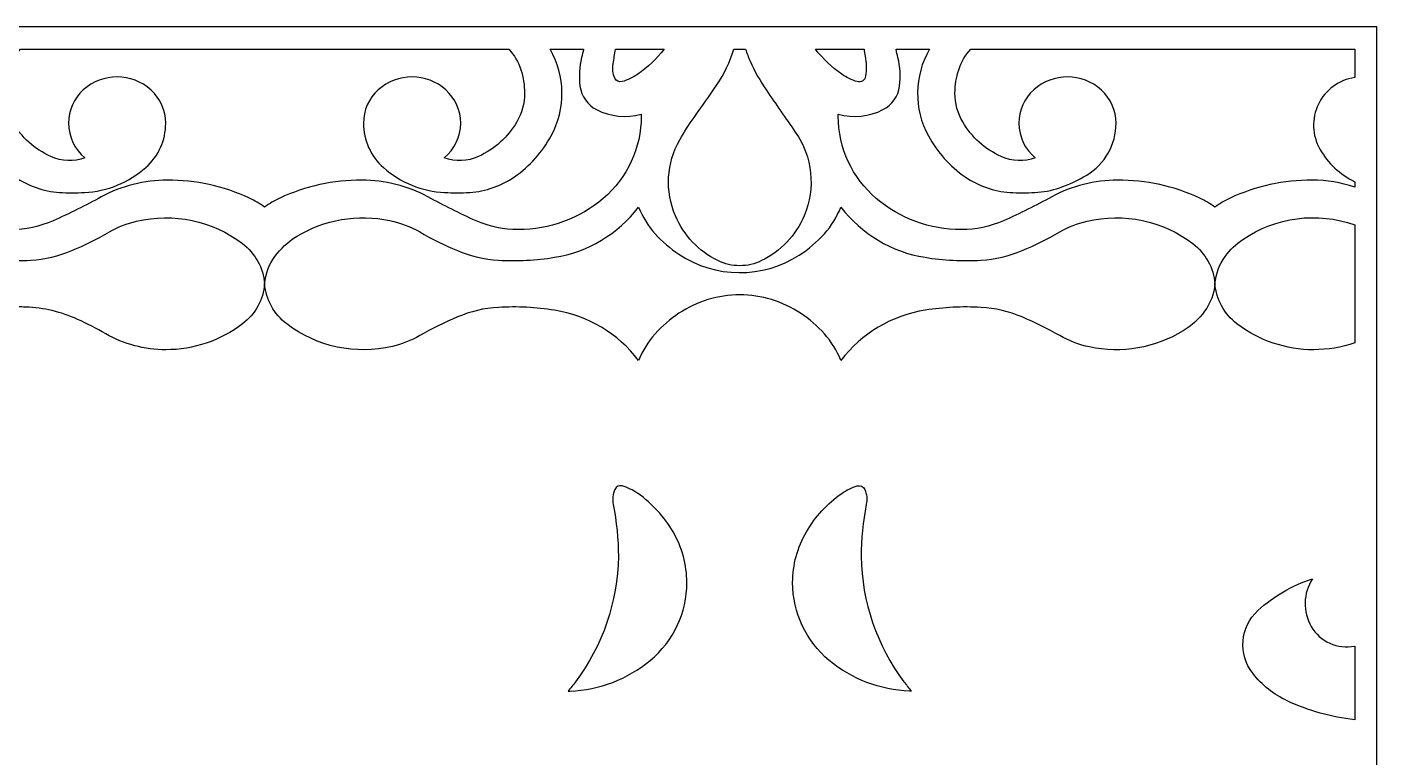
# Model space of a CAD drawing. Header units: centimetres. Extents: x -25.2 to -14.6, y -9 to -3.3.
# Drawn here: x -19.91 to -14.62, y -6.14 to -3.28 of the extents above; entities that cross this region are included whole.
import ezdxf

# ---------------------------------------------------------------- set-up
doc = ezdxf.new("R2010")
doc.units = ezdxf.units.CM
doc.header["$MEASUREMENT"] = 0
doc.layers.add('layer 1', color=7, linetype='Continuous')

msp = doc.modelspace()

# ---------------------------------------------------------------- linework, layer by layer
at = {"layer": 'layer 1', "color": 250}
for points, knots in [([(-14.61816, -3.2754), (-14.61816, -3.2754), (-14.61816, -9.00021), (-14.61816, -9.00021), (-14.61816, -9.00021), (-14.61816, -9.00021), (-25.19914, -9.00021), (-25.19914, -9.00021), (-25.19914, -9.00021), (-25.19914, -9.00021), (-25.19914, -3.2754), (-25.19914, -3.2754), (-25.19914, -3.2754), (-25.19914, -3.2754), (-14.61816, -3.2754), (-14.61816, -3.2754)], [0, 0, 0, 0, 0.2, 0.2, 0.2, 0.2, 0.4, 0.4, 0.4, 0.4, 0.6, 0.6, 0.6, 0.6, 1, 1, 1, 1]), ([(-18.97758, -3.98164), (-18.95899, -3.96782), (-18.93904, -3.95599), (-18.91797, -3.94629), (-18.91797, -3.94629), (-18.81718, -3.89975), (-18.70742, -3.87568), (-18.59635, -3.87568), (-18.59635, -3.87568), (-18.50606, -3.87568), (-18.41713, -3.89833), (-18.33785, -3.94154), (-18.33785, -3.94154), (-18.27612, -3.97517), (-18.21317, -4.00647), (-18.14906, -4.0353), (-18.14906, -4.0353), (-18.09683, -4.05822), (-18.0404, -4.07005), (-17.98334, -4.07004), (-17.98334, -4.07004), (-17.86124, -4.07003), (-17.74319, -4.02661), (-17.65025, -3.94742), (-17.65025, -3.94742), (-17.55582, -3.86698), (-17.50142, -3.74927), (-17.50142, -3.62521), (-17.50142, -3.62521), (-17.50144, -3.62394), (-17.50149, -3.62268), (-17.50156, -3.62143), (-17.50156, -3.62143), (-17.50164, -3.62016), (-17.50169, -3.61891), (-17.50172, -3.61767), (-17.50172, -3.61767), (-17.56024, -3.6332), (-17.62245, -3.62675), (-17.67653, -3.59953), (-17.67653, -3.59953), (-17.71215, -3.5816), (-17.73652, -3.54714), (-17.74163, -3.50758), (-17.74163, -3.50758), (-17.74644, -3.47002), (-17.74427, -3.43189), (-17.73518, -3.39511), (-17.73518, -3.39511), (-17.73256, -3.38442), (-17.73017, -3.37367), (-17.72798, -3.36283), (-17.72798, -3.36283), (-17.72798, -3.36283), (-17.85876, -3.36283), (-17.85876, -3.36283), (-17.85876, -3.36283), (-17.79823, -3.46758), (-17.79665, -3.59639), (-17.85453, -3.70264), (-17.85453, -3.70264), (-17.88936, -3.76654), (-17.93865, -3.82146), (-17.99842, -3.86295), (-17.99842, -3.86295), (-18.05017, -3.89887), (-18.1108, -3.91995), (-18.17371, -3.92391), (-18.17371, -3.92391), (-18.2064, -3.92596), (-18.23919, -3.92615), (-18.27196, -3.92446), (-18.27196, -3.92446), (-18.36071, -3.91987), (-18.44536, -3.88526), (-18.51198, -3.8264), (-18.51198, -3.8264), (-18.56173, -3.78245), (-18.59022, -3.7192), (-18.59022, -3.6528), (-18.59022, -3.6528), (-18.59025, -3.60289), (-18.56904, -3.5553), (-18.53195, -3.5219), (-18.53195, -3.5219), (-18.45659, -3.45398), (-18.34185, -3.4543), (-18.2667, -3.52247), (-18.2667, -3.52247), (-18.22994, -3.55583), (-18.20899, -3.60319), (-18.20899, -3.6528), (-18.20899, -3.6528), (-18.20983, -3.70539), (-18.23345, -3.75504), (-18.27367, -3.78896), (-18.27367, -3.78896), (-18.23005, -3.80465), (-18.18207, -3.80275), (-18.13985, -3.78356), (-18.13985, -3.78356), (-18.07683, -3.75497), (-18.02423, -3.70749), (-17.98937, -3.64769), (-17.98937, -3.64769), (-17.96941, -3.61349), (-17.95892, -3.57465), (-17.95892, -3.53508), (-17.95892, -3.53508), (-17.95892, -3.50382), (-17.96378, -3.47279), (-17.97333, -3.44304), (-17.97333, -3.44304), (-17.98295, -3.41312), (-17.99914, -3.38574), (-18.0207, -3.36283), (-18.0207, -3.36283), (-18.0207, -3.36283), (-19.93447, -3.36283), (-19.93447, -3.36283), (-19.93447, -3.36283), (-19.95606, -3.38574), (-19.97224, -3.41312), (-19.98187, -3.44304), (-19.98187, -3.44304), (-19.9914, -3.47279), (-19.99627, -3.50382), (-19.99627, -3.53508), (-19.99627, -3.53508), (-19.99627, -3.57465), (-19.98576, -3.61349), (-19.9658, -3.64769), (-19.9658, -3.64769), (-19.93091, -3.70746), (-19.87834, -3.75497), (-19.81532, -3.78356), (-19.81532, -3.78356), (-19.77309, -3.80275), (-19.7251, -3.80468), (-19.68152, -3.78896), (-19.68152, -3.78896), (-19.72171, -3.75508), (-19.74531, -3.70539), (-19.74618, -3.6528), (-19.74618, -3.6528), (-19.74619, -3.60289), (-19.72496, -3.5553), (-19.6879, -3.52188), (-19.6879, -3.52188), (-19.61251, -3.45395), (-19.49775, -3.45428), (-19.42258, -3.52248), (-19.42258, -3.52248), (-19.3859, -3.55584), (-19.36495, -3.60319), (-19.36493, -3.6528), (-19.36493, -3.6528), (-19.36493, -3.7192), (-19.39345, -3.78241), (-19.44318, -3.8264), (-19.44318, -3.8264), (-19.5098, -3.88526), (-19.59446, -3.91986), (-19.68323, -3.92446), (-19.68323, -3.92446), (-19.716, -3.92615), (-19.74877, -3.92596), (-19.78149, -3.92391), (-19.78149, -3.92391), (-19.84436, -3.91995), (-19.90499, -3.89887), (-19.95672, -3.86295), (-19.95672, -3.86295), (-20.01657, -3.82146), (-20.06583, -3.76654), (-20.10066, -3.70262), (-20.10066, -3.70262), (-20.1586, -3.59641), (-20.15694, -3.4676), (-20.09642, -3.36283), (-20.09642, -3.36283), (-20.09642, -3.36283), (-20.22719, -3.36283), (-20.22719, -3.36283), (-20.22719, -3.36283), (-20.22505, -3.37367), (-20.22264, -3.38442), (-20.22001, -3.39511), (-20.22001, -3.39511), (-20.2109, -3.43189), (-20.20873, -3.47002), (-20.21356, -3.50758), (-20.21356, -3.50758), (-20.21861, -3.54714), (-20.24304, -3.5816), (-20.27865, -3.59953), (-20.27865, -3.59953), (-20.3327, -3.62677), (-20.39491, -3.6332), (-20.4534, -3.61767), (-20.4534, -3.61767), (-20.45348, -3.61891), (-20.45355, -3.62016), (-20.45362, -3.62143), (-20.45362, -3.62143), (-20.4537, -3.62268), (-20.45375, -3.62394), (-20.45375, -3.62521), (-20.45375, -3.62521), (-20.45375, -3.74927), (-20.39942, -3.86702), (-20.30494, -3.94742), (-20.30494, -3.94742), (-20.21198, -4.02661), (-20.09392, -4.07006), (-19.97182, -4.07004), (-19.97182, -4.07004), (-19.91477, -4.07004), (-19.85836, -4.05822), (-19.80613, -4.0353), (-19.80613, -4.0353), (-19.74205, -4.00647), (-19.67906, -3.9752), (-19.61737, -3.94156), (-19.61737, -3.94156), (-19.53805, -3.89833), (-19.44914, -3.87568), (-19.35883, -3.87568), (-19.35883, -3.87568), (-19.24775, -3.87568), (-19.13797, -3.89977), (-19.03714, -3.94629), (-19.03714, -3.94629), (-19.01611, -3.95601), (-18.99616, -3.96782), (-18.97758, -3.98164)], [0, 0, 0, 0, 0.0166667, 0.0166667, 0.0166667, 0.0166667, 0.0333333, 0.0333333, 0.0333333, 0.0333333, 0.05, 0.05, 0.05, 0.05, 0.0666667, 0.0666667, 0.0666667, 0.0666667, 0.0833333, 0.0833333, 0.0833333, 0.0833333, 0.1, 0.1, 0.1, 0.1, 0.1166667, 0.1166667, 0.1166667, 0.1166667, 0.1333333, 0.1333333, 0.1333333, 0.1333333, 0.15, 0.15, 0.15, 0.15, 0.1666667, 0.1666667, 0.1666667, 0.1666667, 0.1833333, 0.1833333, 0.1833333, 0.1833333, 0.2, 0.2, 0.2, 0.2, 0.2166667, 0.2166667, 0.2166667, 0.2166667, 0.2333333, 0.2333333, 0.2333333, 0.2333333, 0.25, 0.25, 0.25, 0.25, 0.2666667, 0.2666667, 0.2666667, 0.2666667, 0.2833333, 0.2833333, 0.2833333, 0.2833333, 0.3, 0.3, 0.3, 0.3, 0.3166667, 0.3166667, 0.3166667, 0.3166667, 0.3333333, 0.3333333, 0.3333333, 0.3333333, 0.35, 0.35, 0.35, 0.35, 0.3666667, 0.3666667, 0.3666667, 0.3666667, 0.3833333, 0.3833333, 0.3833333, 0.3833333, 0.4, 0.4, 0.4, 0.4, 0.4166667, 0.4166667, 0.4166667, 0.4166667, 0.4333333, 0.4333333, 0.4333333, 0.4333333, 0.45, 0.45, 0.45, 0.45, 0.4666667, 0.4666667, 0.4666667, 0.4666667, 0.4833333, 0.4833333, 0.4833333, 0.4833333, 0.5, 0.5, 0.5, 0.5, 0.5166667, 0.5166667, 0.5166667, 0.5166667, 0.5333333, 0.5333333, 0.5333333, 0.5333333, 0.55, 0.55, 0.55, 0.55, 0.5666667, 0.5666667, 0.5666667, 0.5666667, 0.5833333, 0.5833333, 0.5833333, 0.5833333, 0.6, 0.6, 0.6, 0.6, 0.6166667, 0.6166667, 0.6166667, 0.6166667, 0.6333333, 0.6333333, 0.6333333, 0.6333333, 0.65, 0.65, 0.65, 0.65, 0.6666667, 0.6666667, 0.6666667, 0.6666667, 0.6833333, 0.6833333, 0.6833333, 0.6833333, 0.7, 0.7, 0.7, 0.7, 0.7166667, 0.7166667, 0.7166667, 0.7166667, 0.7333333, 0.7333333, 0.7333333, 0.7333333, 0.75, 0.75, 0.75, 0.75, 0.7666667, 0.7666667, 0.7666667, 0.7666667, 0.7833333, 0.7833333, 0.7833333, 0.7833333, 0.8, 0.8, 0.8, 0.8, 0.8166667, 0.8166667, 0.8166667, 0.8166667, 0.8333333, 0.8333333, 0.8333333, 0.8333333, 0.85, 0.85, 0.85, 0.85, 0.8666667, 0.8666667, 0.8666667, 0.8666667, 0.8833333, 0.8833333, 0.8833333, 0.8833333, 0.9, 0.9, 0.9, 0.9, 0.9166667, 0.9166667, 0.9166667, 0.9166667, 0.9333333, 0.9333333, 0.9333333, 0.9333333, 0.95, 0.95, 0.95, 0.95, 0.9666667, 0.9666667, 0.9666667, 0.9666667, 1, 1, 1, 1]), ([(-17.60257, -3.36283), (-17.60547, -3.38171), (-17.60855, -3.40052), (-17.61184, -3.4193), (-17.61184, -3.4193), (-17.61522, -3.43847), (-17.61287, -3.45825), (-17.60509, -3.47613), (-17.60509, -3.47613), (-17.60021, -3.48739), (-17.5877, -3.49323), (-17.57592, -3.48975), (-17.57592, -3.48975), (-17.5543, -3.48336), (-17.53385, -3.47346), (-17.51539, -3.4605), (-17.51539, -3.4605), (-17.47641, -3.43311), (-17.44158, -3.40021), (-17.41201, -3.36283), (-17.41201, -3.36283), (-17.41201, -3.36283), (-17.60257, -3.36283), (-17.60257, -3.36283), (-17.60257, -3.36283), (-17.60257, -3.36283), (-17.60257, -3.36283), (-17.60257, -3.36283)], [0, 0, 0, 0, 0.125, 0.125, 0.125, 0.125, 0.25, 0.25, 0.25, 0.25, 0.375, 0.375, 0.375, 0.375, 0.5, 0.5, 0.5, 0.5, 0.625, 0.625, 0.625, 0.625, 0.75, 0.75, 0.75, 0.75, 1, 1, 1, 1]), ([(-17.11544, -4.21153), (-17.08574, -4.21153), (-17.05642, -4.20473), (-17.02977, -4.19159), (-17.02977, -4.19159), (-16.95497, -4.15474), (-16.89588, -4.09233), (-16.86323, -4.01562), (-16.86323, -4.01562), (-16.81727, -3.90755), (-16.83024, -3.78354), (-16.89767, -3.68739), (-16.89767, -3.68739), (-16.93586, -3.63287), (-16.97366, -3.57814), (-17.01114, -3.52313), (-17.01114, -3.52313), (-17.03557, -3.48716), (-17.05691, -3.44913), (-17.07483, -3.40948), (-17.07483, -3.40948), (-17.08165, -3.39432), (-17.08755, -3.37875), (-17.09244, -3.36283), (-17.09244, -3.36283), (-17.09244, -3.36283), (-17.13846, -3.36283), (-17.13846, -3.36283), (-17.13846, -3.36283), (-17.15385, -3.41248), (-17.17646, -3.45964), (-17.20562, -3.50266), (-17.20562, -3.50266), (-17.23465, -3.54547), (-17.26426, -3.58787), (-17.2945, -3.62981), (-17.2945, -3.62981), (-17.31491, -3.65807), (-17.33372, -3.68745), (-17.35088, -3.71774), (-17.35088, -3.71774), (-17.40255, -3.80905), (-17.40876, -3.91912), (-17.36768, -4.01562), (-17.36768, -4.01562), (-17.33498, -4.09233), (-17.27594, -4.15477), (-17.20112, -4.19159), (-17.20112, -4.19159), (-17.17447, -4.20472), (-17.14517, -4.21153), (-17.11544, -4.21153)], [0, 0, 0, 0, 0.0714286, 0.0714286, 0.0714286, 0.0714286, 0.1428571, 0.1428571, 0.1428571, 0.1428571, 0.2142857, 0.2142857, 0.2142857, 0.2142857, 0.2857143, 0.2857143, 0.2857143, 0.2857143, 0.3571429, 0.3571429, 0.3571429, 0.3571429, 0.4285714, 0.4285714, 0.4285714, 0.4285714, 0.5, 0.5, 0.5, 0.5, 0.5714286, 0.5714286, 0.5714286, 0.5714286, 0.6428571, 0.6428571, 0.6428571, 0.6428571, 0.7142857, 0.7142857, 0.7142857, 0.7142857, 0.7857143, 0.7857143, 0.7857143, 0.7857143, 0.8571429, 0.8571429, 0.8571429, 0.8571429, 1, 1, 1, 1]), ([(-16.81886, -3.36283), (-16.78931, -3.40021), (-16.75449, -3.43311), (-16.71552, -3.4605), (-16.71552, -3.4605), (-16.69704, -3.47346), (-16.67661, -3.48336), (-16.65498, -3.48975), (-16.65498, -3.48975), (-16.64776, -3.49189), (-16.63998, -3.49073), (-16.63366, -3.48666), (-16.63366, -3.48666), (-16.62736, -3.48259), (-16.62318, -3.47598), (-16.62213, -3.46854), (-16.62213, -3.46854), (-16.61852, -3.44223), (-16.61909, -3.41552), (-16.62388, -3.38939), (-16.62388, -3.38939), (-16.62549, -3.38056), (-16.62697, -3.3717), (-16.62831, -3.36283), (-16.62831, -3.36283), (-16.62831, -3.36283), (-16.81886, -3.36283), (-16.81886, -3.36283)], [0, 0, 0, 0, 0.125, 0.125, 0.125, 0.125, 0.25, 0.25, 0.25, 0.25, 0.375, 0.375, 0.375, 0.375, 0.5, 0.5, 0.5, 0.5, 0.625, 0.625, 0.625, 0.625, 0.75, 0.75, 0.75, 0.75, 1, 1, 1, 1]), ([(-15.25328, -3.98164), (-15.23468, -3.96782), (-15.21474, -3.956), (-15.19373, -3.94629), (-15.19373, -3.94629), (-15.0929, -3.89975), (-14.98311, -3.87568), (-14.87205, -3.87568), (-14.87205, -3.87568), (-14.81548, -3.8761), (-14.7593, -3.88543), (-14.70562, -3.90327), (-14.70562, -3.90327), (-14.70562, -3.90327), (-14.70562, -3.88191), (-14.70562, -3.88191), (-14.70562, -3.88191), (-14.76304, -3.85426), (-14.81069, -3.80972), (-14.8421, -3.75425), (-14.8421, -3.75425), (-14.8729, -3.70008), (-14.87506, -3.63423), (-14.8479, -3.57816), (-14.8479, -3.57816), (-14.82075, -3.52205), (-14.7672, -3.48284), (-14.70562, -3.47342), (-14.70562, -3.47342), (-14.70562, -3.47342), (-14.70562, -3.36283), (-14.70562, -3.36283), (-14.70562, -3.36283), (-14.70562, -3.36283), (-16.21019, -3.36283), (-16.21019, -3.36283), (-16.21019, -3.36283), (-16.23173, -3.38574), (-16.24795, -3.41312), (-16.25754, -3.44304), (-16.25754, -3.44304), (-16.26712, -3.47279), (-16.27198, -3.50382), (-16.27198, -3.53508), (-16.27198, -3.53508), (-16.27198, -3.57465), (-16.26147, -3.61349), (-16.24153, -3.64769), (-16.24153, -3.64769), (-16.20664, -3.70749), (-16.15406, -3.75497), (-16.091, -3.78356), (-16.091, -3.78356), (-16.04879, -3.80271), (-16.0008, -3.80468), (-15.95718, -3.78896), (-15.95718, -3.78896), (-15.99742, -3.75509), (-16.02102, -3.7054), (-16.0219, -3.6528), (-16.0219, -3.6528), (-16.0219, -3.60289), (-16.00066, -3.5553), (-15.96361, -3.52188), (-15.96361, -3.52188), (-15.8882, -3.45396), (-15.77346, -3.45428), (-15.6983, -3.52248), (-15.6983, -3.52248), (-15.6616, -3.55583), (-15.64063, -3.60319), (-15.64063, -3.6528), (-15.64063, -3.6528), (-15.64062, -3.73606), (-15.68435, -3.81326), (-15.75576, -3.85605), (-15.75576, -3.85605), (-15.78965, -3.87636), (-15.8256, -3.89307), (-15.86295, -3.90588), (-15.86295, -3.90588), (-15.89393, -3.91653), (-15.92624, -3.92277), (-15.95898, -3.92446), (-15.95898, -3.92446), (-15.99167, -3.92615), (-16.02448, -3.92596), (-16.05717, -3.92391), (-16.05717, -3.92391), (-16.12006, -3.91995), (-16.18069, -3.89887), (-16.23245, -3.86295), (-16.23245, -3.86295), (-16.29226, -3.82146), (-16.34153, -3.76654), (-16.37635, -3.70264), (-16.37635, -3.70264), (-16.43428, -3.59642), (-16.43263, -3.4676), (-16.37213, -3.36283), (-16.37213, -3.36283), (-16.37213, -3.36283), (-16.50291, -3.36283), (-16.50291, -3.36283), (-16.50291, -3.36283), (-16.50072, -3.37367), (-16.49833, -3.38442), (-16.49569, -3.39511), (-16.49569, -3.39511), (-16.48663, -3.43189), (-16.48444, -3.47002), (-16.48927, -3.50758), (-16.48927, -3.50758), (-16.49433, -3.54714), (-16.51875, -3.5816), (-16.55435, -3.59953), (-16.55435, -3.59953), (-16.60843, -3.62675), (-16.67063, -3.6332), (-16.72915, -3.61767), (-16.72915, -3.61767), (-16.72919, -3.61891), (-16.72925, -3.62016), (-16.72932, -3.62143), (-16.72932, -3.62143), (-16.72938, -3.62268), (-16.72944, -3.62394), (-16.72947, -3.62521), (-16.72947, -3.62521), (-16.72944, -3.74927), (-16.67508, -3.86701), (-16.58065, -3.94742), (-16.58065, -3.94742), (-16.48767, -4.02661), (-16.36964, -4.07006), (-16.24755, -4.07004), (-16.24755, -4.07004), (-16.19048, -4.07004), (-16.13408, -4.05822), (-16.08183, -4.0353), (-16.08183, -4.0353), (-16.01774, -4.00647), (-15.95478, -3.9752), (-15.89308, -3.94156), (-15.89308, -3.94156), (-15.81379, -3.89833), (-15.72485, -3.87568), (-15.63453, -3.87568), (-15.63453, -3.87568), (-15.52346, -3.87568), (-15.41367, -3.89977), (-15.31282, -3.94631), (-15.31282, -3.94631), (-15.2918, -3.95602), (-15.27185, -3.96784), (-15.25328, -3.98164)], [0, 0, 0, 0, 0.025, 0.025, 0.025, 0.025, 0.05, 0.05, 0.05, 0.05, 0.075, 0.075, 0.075, 0.075, 0.1, 0.1, 0.1, 0.1, 0.125, 0.125, 0.125, 0.125, 0.15, 0.15, 0.15, 0.15, 0.175, 0.175, 0.175, 0.175, 0.2, 0.2, 0.2, 0.2, 0.225, 0.225, 0.225, 0.225, 0.25, 0.25, 0.25, 0.25, 0.275, 0.275, 0.275, 0.275, 0.3, 0.3, 0.3, 0.3, 0.325, 0.325, 0.325, 0.325, 0.35, 0.35, 0.35, 0.35, 0.375, 0.375, 0.375, 0.375, 0.4, 0.4, 0.4, 0.4, 0.425, 0.425, 0.425, 0.425, 0.45, 0.45, 0.45, 0.45, 0.475, 0.475, 0.475, 0.475, 0.5, 0.5, 0.5, 0.5, 0.525, 0.525, 0.525, 0.525, 0.55, 0.55, 0.55, 0.55, 0.575, 0.575, 0.575, 0.575, 0.6, 0.6, 0.6, 0.6, 0.625, 0.625, 0.625, 0.625, 0.65, 0.65, 0.65, 0.65, 0.675, 0.675, 0.675, 0.675, 0.7, 0.7, 0.7, 0.7, 0.725, 0.725, 0.725, 0.725, 0.75, 0.75, 0.75, 0.75, 0.775, 0.775, 0.775, 0.775, 0.8, 0.8, 0.8, 0.8, 0.825, 0.825, 0.825, 0.825, 0.85, 0.85, 0.85, 0.85, 0.875, 0.875, 0.875, 0.875, 0.9, 0.9, 0.9, 0.9, 0.925, 0.925, 0.925, 0.925, 0.95, 0.95, 0.95, 0.95, 1, 1, 1, 1]), ([(-20.83972, -4.32587), (-20.75492, -4.32587), (-20.67194, -4.35092), (-20.60135, -4.39783), (-20.60135, -4.39783), (-20.56706, -4.42063), (-20.53575, -4.44767), (-20.50824, -4.4783), (-20.50824, -4.4783), (-20.48063, -4.50908), (-20.45868, -4.54449), (-20.44339, -4.58291), (-20.44339, -4.58291), (-20.38966, -4.51264), (-20.31839, -4.45774), (-20.23681, -4.42362), (-20.23681, -4.42362), (-20.15578, -4.38983), (-20.06882, -4.37239), (-19.981, -4.37239), (-19.981, -4.37239), (-19.95856, -4.37239), (-19.93612, -4.37281), (-19.91369, -4.37361), (-19.91369, -4.37361), (-19.84344, -4.3762), (-19.77439, -4.39253), (-19.71043, -4.42169), (-19.71043, -4.42169), (-19.67278, -4.43883), (-19.63597, -4.45776), (-19.60009, -4.47835), (-19.60009, -4.47835), (-19.52851, -4.51945), (-19.44747, -4.54103), (-19.36493, -4.54103), (-19.36493, -4.54103), (-19.25605, -4.54103), (-19.15028, -4.50525), (-19.06374, -4.43912), (-19.06374, -4.43912), (-19.01423, -4.40126), (-18.98296, -4.34436), (-18.97758, -4.28228), (-18.97758, -4.28228), (-18.983, -4.21996), (-19.01441, -4.16287), (-19.06414, -4.12493), (-19.06414, -4.12493), (-19.18228, -4.03489), (-19.33438, -4.00255), (-19.47889, -4.03679), (-19.47889, -4.03679), (-19.51632, -4.04565), (-19.55223, -4.05984), (-19.5856, -4.07893), (-19.5856, -4.07893), (-19.63337, -4.10622), (-19.68266, -4.13066), (-19.7333, -4.15217), (-19.7333, -4.15217), (-19.78424, -4.17379), (-19.83854, -4.18653), (-19.8938, -4.18967), (-19.8938, -4.18967), (-19.96732, -4.19391), (-20.04109, -4.19017), (-20.11376, -4.17853), (-20.11376, -4.17853), (-20.24478, -4.15757), (-20.36281, -4.08705), (-20.44339, -3.98167), (-20.44339, -3.98167), (-20.45868, -4.02008), (-20.48063, -4.0555), (-20.50824, -4.08624), (-20.50824, -4.08624), (-20.53708, -4.11835), (-20.57007, -4.14651), (-20.60631, -4.16988), (-20.60631, -4.16988), (-20.75015, -4.26272), (-20.9355, -4.2614), (-21.07814, -4.1667), (-21.07814, -4.1667), (-21.11242, -4.14392), (-21.14372, -4.1169), (-21.17125, -4.08625), (-21.17125, -4.08625), (-21.19887, -4.0555), (-21.22082, -4.02008), (-21.23609, -3.98167), (-21.23609, -3.98167), (-21.31665, -4.08709), (-21.4347, -4.15757), (-21.56567, -4.17854), (-21.56567, -4.17854), (-21.63837, -4.19017), (-21.71217, -4.19391), (-21.78568, -4.18967), (-21.78568, -4.18967), (-21.84091, -4.18653), (-21.89526, -4.17379), (-21.94617, -4.15217), (-21.94617, -4.15217), (-21.99683, -4.13066), (-22.0461, -4.10621), (-22.09386, -4.07893), (-22.09386, -4.07893), (-22.13041, -4.05805), (-22.17, -4.04299), (-22.21119, -4.03434), (-22.21119, -4.03434), (-22.33685, -4.00791), (-22.46777, -4.03047), (-22.5773, -4.0975), (-22.5773, -4.0975), (-22.61019, -4.11764), (-22.63881, -4.14398), (-22.66158, -4.17506), (-22.66158, -4.17506), (-22.68458, -4.20646), (-22.6985, -4.24351), (-22.70187, -4.28228), (-22.70187, -4.28228), (-22.69643, -4.34459), (-22.66504, -4.4017), (-22.61529, -4.4396), (-22.61529, -4.4396), (-22.49716, -4.52961), (-22.3451, -4.56198), (-22.20056, -4.52773), (-22.20056, -4.52773), (-22.16315, -4.51889), (-22.12725, -4.50469), (-22.09386, -4.48561), (-22.09386, -4.48561), (-22.0461, -4.45832), (-21.99679, -4.43388), (-21.94617, -4.41241), (-21.94617, -4.41241), (-21.89525, -4.39075), (-21.84091, -4.37807), (-21.78568, -4.37489), (-21.78568, -4.37489), (-21.71217, -4.37066), (-21.63838, -4.3744), (-21.56567, -4.38602), (-21.56567, -4.38602), (-21.4347, -4.40702), (-21.31667, -4.47753), (-21.23609, -4.58291), (-21.23609, -4.58291), (-21.22083, -4.54449), (-21.19887, -4.50907), (-21.17125, -4.4783), (-21.17125, -4.4783), (-21.14372, -4.44767), (-21.11242, -4.42063), (-21.07814, -4.39783), (-21.07814, -4.39783), (-21.00748, -4.35092), (-20.92451, -4.32587), (-20.83972, -4.32587), (-20.83972, -4.32587), (-20.83972, -4.32587), (-20.83972, -4.32587), (-20.83972, -4.32587)], [0, 0, 0, 0, 0.0232558, 0.0232558, 0.0232558, 0.0232558, 0.0465116, 0.0465116, 0.0465116, 0.0465116, 0.0697674, 0.0697674, 0.0697674, 0.0697674, 0.0930233, 0.0930233, 0.0930233, 0.0930233, 0.1162791, 0.1162791, 0.1162791, 0.1162791, 0.1395349, 0.1395349, 0.1395349, 0.1395349, 0.1627907, 0.1627907, 0.1627907, 0.1627907, 0.1860465, 0.1860465, 0.1860465, 0.1860465, 0.2093023, 0.2093023, 0.2093023, 0.2093023, 0.2325581, 0.2325581, 0.2325581, 0.2325581, 0.255814, 0.255814, 0.255814, 0.255814, 0.2790698, 0.2790698, 0.2790698, 0.2790698, 0.3023256, 0.3023256, 0.3023256, 0.3023256, 0.3255814, 0.3255814, 0.3255814, 0.3255814, 0.3488372, 0.3488372, 0.3488372, 0.3488372, 0.372093, 0.372093, 0.372093, 0.372093, 0.3953488, 0.3953488, 0.3953488, 0.3953488, 0.4186047, 0.4186047, 0.4186047, 0.4186047, 0.4418605, 0.4418605, 0.4418605, 0.4418605, 0.4651163, 0.4651163, 0.4651163, 0.4651163, 0.4883721, 0.4883721, 0.4883721, 0.4883721, 0.5116279, 0.5116279, 0.5116279, 0.5116279, 0.5348837, 0.5348837, 0.5348837, 0.5348837, 0.5581395, 0.5581395, 0.5581395, 0.5581395, 0.5813953, 0.5813953, 0.5813953, 0.5813953, 0.6046512, 0.6046512, 0.6046512, 0.6046512, 0.627907, 0.627907, 0.627907, 0.627907, 0.6511628, 0.6511628, 0.6511628, 0.6511628, 0.6744186, 0.6744186, 0.6744186, 0.6744186, 0.6976744, 0.6976744, 0.6976744, 0.6976744, 0.7209302, 0.7209302, 0.7209302, 0.7209302, 0.744186, 0.744186, 0.744186, 0.744186, 0.7674419, 0.7674419, 0.7674419, 0.7674419, 0.7906977, 0.7906977, 0.7906977, 0.7906977, 0.8139535, 0.8139535, 0.8139535, 0.8139535, 0.8372093, 0.8372093, 0.8372093, 0.8372093, 0.8604651, 0.8604651, 0.8604651, 0.8604651, 0.8837209, 0.8837209, 0.8837209, 0.8837209, 0.9069767, 0.9069767, 0.9069767, 0.9069767, 0.9302326, 0.9302326, 0.9302326, 0.9302326, 0.9534884, 0.9534884, 0.9534884, 0.9534884, 1, 1, 1, 1]), ([(-17.11544, -4.32587), (-17.03064, -4.32587), (-16.94769, -4.35092), (-16.87707, -4.39783), (-16.87707, -4.39783), (-16.84276, -4.42063), (-16.81145, -4.44767), (-16.78395, -4.4783), (-16.78395, -4.4783), (-16.75633, -4.50908), (-16.73437, -4.54449), (-16.71909, -4.58291), (-16.71909, -4.58291), (-16.63827, -4.4772), (-16.51975, -4.40661), (-16.38833, -4.38579), (-16.38833, -4.38579), (-16.316, -4.37434), (-16.24263, -4.37069), (-16.16953, -4.37489), (-16.16953, -4.37489), (-16.11426, -4.37807), (-16.05995, -4.39075), (-16.00899, -4.41241), (-16.00899, -4.41241), (-15.95839, -4.43388), (-15.90908, -4.45832), (-15.86135, -4.48561), (-15.86135, -4.48561), (-15.825, -4.50638), (-15.7857, -4.52137), (-15.74477, -4.53005), (-15.74477, -4.53005), (-15.6189, -4.55673), (-15.48763, -4.53423), (-15.37783, -4.46704), (-15.37783, -4.46704), (-15.34498, -4.4469), (-15.31635, -4.42059), (-15.29359, -4.38948), (-15.29359, -4.38948), (-15.2706, -4.35809), (-15.25664, -4.32106), (-15.25328, -4.28228), (-15.25328, -4.28228), (-15.25871, -4.21996), (-15.29011, -4.16288), (-15.33986, -4.12493), (-15.33986, -4.12493), (-15.45799, -4.03489), (-15.61011, -4.00255), (-15.7546, -4.03679), (-15.7546, -4.03679), (-15.79202, -4.04565), (-15.82794, -4.05984), (-15.86135, -4.07893), (-15.86135, -4.07893), (-15.90908, -4.10621), (-15.95839, -4.13066), (-16.00899, -4.15217), (-16.00899, -4.15217), (-16.05995, -4.17379), (-16.11426, -4.18653), (-16.16953, -4.18967), (-16.16953, -4.18967), (-16.24303, -4.19391), (-16.31677, -4.19017), (-16.38949, -4.17853), (-16.38949, -4.17853), (-16.52047, -4.15755), (-16.63849, -4.08704), (-16.71909, -3.98167), (-16.71909, -3.98167), (-16.73437, -4.02008), (-16.75635, -4.0555), (-16.78395, -4.08624), (-16.78395, -4.08624), (-16.81277, -4.11835), (-16.84577, -4.14649), (-16.88202, -4.16986), (-16.88202, -4.16986), (-17.02585, -4.26272), (-17.21123, -4.26145), (-17.35384, -4.1667), (-17.35384, -4.1667), (-17.38814, -4.14392), (-17.41944, -4.1169), (-17.44697, -4.08624), (-17.44697, -4.08624), (-17.47456, -4.0555), (-17.49657, -4.02008), (-17.51183, -3.98167), (-17.51183, -3.98167), (-17.59236, -4.08709), (-17.7104, -4.15757), (-17.84136, -4.17854), (-17.84136, -4.17854), (-17.91409, -4.19017), (-17.98788, -4.19391), (-18.06138, -4.18967), (-18.06138, -4.18967), (-18.11661, -4.18653), (-18.17095, -4.17379), (-18.22189, -4.15217), (-18.22189, -4.15217), (-18.2725, -4.13066), (-18.3218, -4.10622), (-18.36956, -4.07893), (-18.36956, -4.07893), (-18.40611, -4.05805), (-18.44569, -4.043), (-18.48686, -4.03434), (-18.48686, -4.03434), (-18.61255, -4.00791), (-18.74348, -4.03047), (-18.85299, -4.0975), (-18.85299, -4.0975), (-18.88588, -4.11764), (-18.91448, -4.14398), (-18.93728, -4.17506), (-18.93728, -4.17506), (-18.96027, -4.20646), (-18.97422, -4.24351), (-18.97758, -4.28228), (-18.97758, -4.28228), (-18.97216, -4.34461), (-18.94074, -4.4017), (-18.89099, -4.4396), (-18.89099, -4.4396), (-18.77288, -4.52961), (-18.62079, -4.56198), (-18.47627, -4.52773), (-18.47627, -4.52773), (-18.43886, -4.51889), (-18.40292, -4.50469), (-18.36956, -4.48561), (-18.36956, -4.48561), (-18.3218, -4.45832), (-18.2725, -4.43388), (-18.22187, -4.41241), (-18.22187, -4.41241), (-18.17095, -4.39075), (-18.11661, -4.37807), (-18.06138, -4.37489), (-18.06138, -4.37489), (-17.98788, -4.37066), (-17.91409, -4.3744), (-17.84137, -4.38602), (-17.84137, -4.38602), (-17.71042, -4.40702), (-17.59241, -4.47753), (-17.51183, -4.58291), (-17.51183, -4.58291), (-17.49657, -4.54449), (-17.47456, -4.50908), (-17.44697, -4.4783), (-17.44697, -4.4783), (-17.41944, -4.44768), (-17.38814, -4.42063), (-17.35384, -4.39783), (-17.35384, -4.39783), (-17.28322, -4.35092), (-17.20024, -4.32587), (-17.11544, -4.32587)], [0, 0, 0, 0, 0.0238095, 0.0238095, 0.0238095, 0.0238095, 0.047619, 0.047619, 0.047619, 0.047619, 0.0714286, 0.0714286, 0.0714286, 0.0714286, 0.0952381, 0.0952381, 0.0952381, 0.0952381, 0.1190476, 0.1190476, 0.1190476, 0.1190476, 0.1428571, 0.1428571, 0.1428571, 0.1428571, 0.1666667, 0.1666667, 0.1666667, 0.1666667, 0.1904762, 0.1904762, 0.1904762, 0.1904762, 0.2142857, 0.2142857, 0.2142857, 0.2142857, 0.2380952, 0.2380952, 0.2380952, 0.2380952, 0.2619048, 0.2619048, 0.2619048, 0.2619048, 0.2857143, 0.2857143, 0.2857143, 0.2857143, 0.3095238, 0.3095238, 0.3095238, 0.3095238, 0.3333333, 0.3333333, 0.3333333, 0.3333333, 0.3571429, 0.3571429, 0.3571429, 0.3571429, 0.3809524, 0.3809524, 0.3809524, 0.3809524, 0.4047619, 0.4047619, 0.4047619, 0.4047619, 0.4285714, 0.4285714, 0.4285714, 0.4285714, 0.452381, 0.452381, 0.452381, 0.452381, 0.4761905, 0.4761905, 0.4761905, 0.4761905, 0.5, 0.5, 0.5, 0.5, 0.5238095, 0.5238095, 0.5238095, 0.5238095, 0.547619, 0.547619, 0.547619, 0.547619, 0.5714286, 0.5714286, 0.5714286, 0.5714286, 0.5952381, 0.5952381, 0.5952381, 0.5952381, 0.6190476, 0.6190476, 0.6190476, 0.6190476, 0.6428571, 0.6428571, 0.6428571, 0.6428571, 0.6666667, 0.6666667, 0.6666667, 0.6666667, 0.6904762, 0.6904762, 0.6904762, 0.6904762, 0.7142857, 0.7142857, 0.7142857, 0.7142857, 0.7380952, 0.7380952, 0.7380952, 0.7380952, 0.7619048, 0.7619048, 0.7619048, 0.7619048, 0.7857143, 0.7857143, 0.7857143, 0.7857143, 0.8095238, 0.8095238, 0.8095238, 0.8095238, 0.8333333, 0.8333333, 0.8333333, 0.8333333, 0.8571429, 0.8571429, 0.8571429, 0.8571429, 0.8809524, 0.8809524, 0.8809524, 0.8809524, 0.9047619, 0.9047619, 0.9047619, 0.9047619, 0.9285714, 0.9285714, 0.9285714, 0.9285714, 0.952381, 0.952381, 0.952381, 0.952381, 1, 1, 1, 1]), ([(-15.25328, -4.28228), (-15.24791, -4.34436), (-15.21666, -4.40129), (-15.16714, -4.43912), (-15.16714, -4.43912), (-15.08062, -4.50523), (-14.97483, -4.54107), (-14.86596, -4.54103), (-14.86596, -4.54103), (-14.81132, -4.54103), (-14.75711, -4.53173), (-14.70562, -4.5135), (-14.70562, -4.5135), (-14.70562, -4.5135), (-14.70562, -4.05105), (-14.70562, -4.05105), (-14.70562, -4.05105), (-14.85246, -3.99908), (-15.01516, -4.02019), (-15.14375, -4.10807), (-15.14375, -4.10807), (-15.17049, -4.12629), (-15.1939, -4.14895), (-15.21302, -4.17506), (-15.21302, -4.17506), (-15.23598, -4.20646), (-15.24993, -4.24351), (-15.25328, -4.28228)], [0, 0, 0, 0, 0.125, 0.125, 0.125, 0.125, 0.25, 0.25, 0.25, 0.25, 0.375, 0.375, 0.375, 0.375, 0.5, 0.5, 0.5, 0.5, 0.625, 0.625, 0.625, 0.625, 0.75, 0.75, 0.75, 0.75, 1, 1, 1, 1]), ([(-17.75871, -5.84243), (-17.6526, -5.70071), (-17.59398, -5.52922), (-17.59121, -5.35223), (-17.59121, -5.35223), (-17.59121, -5.28362), (-17.59799, -5.2152), (-17.61142, -5.14794), (-17.61142, -5.14794), (-17.61545, -5.12793), (-17.61322, -5.10716), (-17.60509, -5.08845), (-17.60509, -5.08845), (-17.60023, -5.07718), (-17.5877, -5.07136), (-17.57592, -5.07481), (-17.57592, -5.07481), (-17.5543, -5.08121), (-17.53385, -5.0911), (-17.51539, -5.10405), (-17.51539, -5.10405), (-17.4587, -5.14389), (-17.41126, -5.1956), (-17.37637, -5.2555), (-17.37637, -5.2555), (-17.34128, -5.31576), (-17.32281, -5.38426), (-17.32281, -5.45399), (-17.32281, -5.45399), (-17.32277, -5.57187), (-17.37534, -5.68371), (-17.46607, -5.75897), (-17.46607, -5.75897), (-17.55485, -5.83262), (-17.66547, -5.87499), (-17.78073, -5.87954), (-17.78073, -5.87954), (-17.78333, -5.87964), (-17.78594, -5.87978), (-17.78853, -5.87998), (-17.78853, -5.87998), (-17.77822, -5.86772), (-17.76827, -5.85522), (-17.75871, -5.84243), (-17.75871, -5.84243), (-17.75871, -5.84243), (-17.75871, -5.84243), (-17.75871, -5.84243)], [0, 0, 0, 0, 0.0769231, 0.0769231, 0.0769231, 0.0769231, 0.1538462, 0.1538462, 0.1538462, 0.1538462, 0.2307692, 0.2307692, 0.2307692, 0.2307692, 0.3076923, 0.3076923, 0.3076923, 0.3076923, 0.3846154, 0.3846154, 0.3846154, 0.3846154, 0.4615385, 0.4615385, 0.4615385, 0.4615385, 0.5384615, 0.5384615, 0.5384615, 0.5384615, 0.6153846, 0.6153846, 0.6153846, 0.6153846, 0.6923077, 0.6923077, 0.6923077, 0.6923077, 0.7692308, 0.7692308, 0.7692308, 0.7692308, 0.8461538, 0.8461538, 0.8461538, 0.8461538, 1, 1, 1, 1]), ([(-16.47216, -5.84243), (-16.57822, -5.70077), (-16.63686, -5.52912), (-16.63972, -5.35223), (-16.63972, -5.35223), (-16.63972, -5.28364), (-16.63293, -5.21522), (-16.61946, -5.14799), (-16.61946, -5.14799), (-16.61544, -5.12794), (-16.61765, -5.10719), (-16.62581, -5.08845), (-16.62581, -5.08845), (-16.63069, -5.07718), (-16.64319, -5.07132), (-16.65498, -5.07481), (-16.65498, -5.07481), (-16.6766, -5.08121), (-16.69704, -5.09106), (-16.71552, -5.10405), (-16.71552, -5.10405), (-16.77221, -5.14393), (-16.81962, -5.19558), (-16.85452, -5.2555), (-16.85452, -5.2555), (-16.8896, -5.31578), (-16.90811, -5.38422), (-16.90811, -5.45399), (-16.90811, -5.45399), (-16.90808, -5.57191), (-16.8556, -5.68367), (-16.76484, -5.75897), (-16.76484, -5.75897), (-16.67603, -5.83265), (-16.56549, -5.87502), (-16.45018, -5.87954), (-16.45018, -5.87954), (-16.44758, -5.87964), (-16.44497, -5.87978), (-16.44237, -5.87998), (-16.44237, -5.87998), (-16.45264, -5.86772), (-16.4626, -5.85522), (-16.47216, -5.84243)], [0, 0, 0, 0, 0.0833333, 0.0833333, 0.0833333, 0.0833333, 0.1666667, 0.1666667, 0.1666667, 0.1666667, 0.25, 0.25, 0.25, 0.25, 0.3333333, 0.3333333, 0.3333333, 0.3333333, 0.4166667, 0.4166667, 0.4166667, 0.4166667, 0.5, 0.5, 0.5, 0.5, 0.5833333, 0.5833333, 0.5833333, 0.5833333, 0.6666667, 0.6666667, 0.6666667, 0.6666667, 0.75, 0.75, 0.75, 0.75, 0.8333333, 0.8333333, 0.8333333, 0.8333333, 1, 1, 1, 1]), ([(-14.70562, -5.70282), (-14.77294, -5.71658), (-14.84156, -5.68562), (-14.87588, -5.62607), (-14.87588, -5.62607), (-14.90942, -5.56791), (-14.90759, -5.49581), (-14.87124, -5.43938), (-14.87124, -5.43938), (-14.95064, -5.46467), (-15.02351, -5.50701), (-15.08487, -5.56342), (-15.08487, -5.56342), (-15.15474, -5.62776), (-15.16366, -5.7348), (-15.10516, -5.80965), (-15.10516, -5.80965), (-15.06917, -5.85582), (-15.02276, -5.89279), (-14.96971, -5.91764), (-14.96971, -5.91764), (-14.88632, -5.95667), (-14.79714, -5.98172), (-14.70562, -5.99177), (-14.70562, -5.99177), (-14.70562, -5.99177), (-14.70562, -5.70282), (-14.70562, -5.70282)], [0, 0, 0, 0, 0.125, 0.125, 0.125, 0.125, 0.25, 0.25, 0.25, 0.25, 0.375, 0.375, 0.375, 0.375, 0.5, 0.5, 0.5, 0.5, 0.625, 0.625, 0.625, 0.625, 0.75, 0.75, 0.75, 0.75, 1, 1, 1, 1])]:
    msp.add_open_spline(points, degree=3, knots=knots, dxfattribs=at)

doc.saveas('drawing.dxf')
